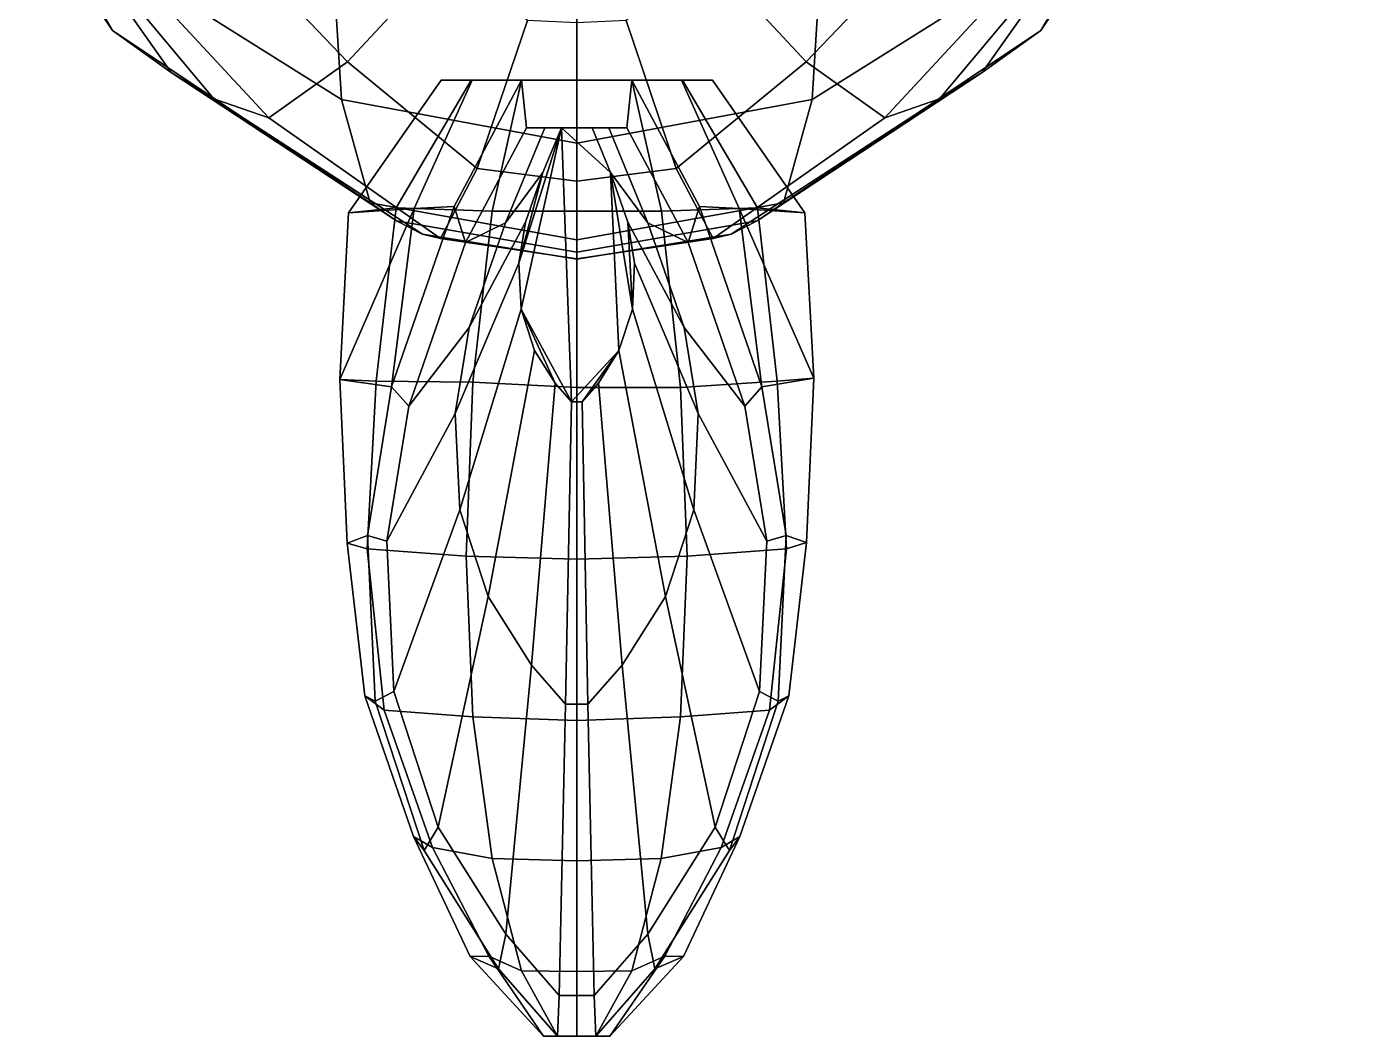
# Model space of a CAD drawing. Header units: metres. Extents: x -1.13 to 1.13, y -1.57 to 2.6.
# Drawn here: x -0.1654 to 0.237, y -1.5708 to -1.2674 of the extents above; entities that cross this region are included whole.
import ezdxf

# ---------------------------------------------------------------- set-up
doc = ezdxf.new("R2010")
doc.units = ezdxf.units.M
doc.layers.add('BEAK', color=7, linetype='CONTINUOUS')
doc.layers.add('HEAD', color=8, linetype='CONTINUOUS')

msp = doc.modelspace()

# ---------------------------------------------------------------- linework, layer by layer
at = {"layer": 'BEAK', "color": 7}
for points in [[(-0.068676, -1.32333, 0.694817), (-0.040837, -1.28339, 0.707987), (-0.031556, -1.28339, 0.668615), (-0.048916, -1.32203, 0.640775)], [(-0.054368, -1.32183, 0.751864), (-0.031822, -1.28339, 0.744166), (-0.040837, -1.28339, 0.707987), (-0.068676, -1.32333, 0.694817)], [(-0.025508, -1.32277, 0.77906), (-0.016676, -1.28339, 0.772478), (-0.031822, -1.28339, 0.744166), (-0.054368, -1.32183, 0.751864)], [(-0.016676, -1.28339, 0.619181), (-0.036924, -1.32144, 0.619181), (-0.048916, -1.32203, 0.640775), (-0.031556, -1.28339, 0.668615)], [(-0.040837, -1.28339, 0.707987), (-0.031822, -1.28339, 0.744166), (-0.031556, -1.28339, 0.668615)], [(-0.036924, -1.32144, 0.619181), (-0.016676, -1.28339, 0.619181), (-0.015141, -1.29772, 0.621278), (-0.033517, -1.33226, 0.621278)], [(-0.031822, -1.28339, 0.744166), (-0.016676, -1.28339, 0.772478), (-0.031556, -1.28339, 0.668615)], [(-0.016676, -1.28339, 0.619181), (-0.031556, -1.28339, 0.668615), (0.016528, -1.28339, 0.619181)], [(-0.016676, -1.28339, 0.772478), (0.016528, -1.28339, 0.619181), (-0.031556, -1.28339, 0.668615)], [(-0.000076, -1.32277, 0.78662), (-0.000074, -1.28339, 0.777242), (-0.016676, -1.28339, 0.772478), (-0.025508, -1.32277, 0.77906)], [(0.016528, -1.28339, 0.772478), (0.031407, -1.28339, 0.668615), (0.016528, -1.28339, 0.619181), (-0.016676, -1.28339, 0.772478)], [(-0.016676, -1.28339, 0.619181), (0.016528, -1.28339, 0.619181), (0.014992, -1.29772, 0.621278), (-0.015141, -1.29772, 0.621278)], [(-0.000074, -1.28339, 0.777242), (0.016528, -1.28339, 0.772478), (-0.016676, -1.28339, 0.772478)], [(-0.000074, -1.28339, 0.777242), (-0.000076, -1.32277, 0.78662), (0.025356, -1.32277, 0.77906), (0.016528, -1.28339, 0.772478)], [(0.016528, -1.28339, 0.619181), (0.036772, -1.32144, 0.619181), (0.033364, -1.33226, 0.621278), (0.014992, -1.29772, 0.621278)], [(0.016528, -1.28339, 0.772478), (0.025356, -1.32277, 0.77906), (0.054215, -1.32183, 0.751864), (0.031674, -1.28339, 0.744166)], [(0.036772, -1.32144, 0.619181), (0.016528, -1.28339, 0.619181), (0.031407, -1.28339, 0.668615), (0.048763, -1.32203, 0.640775)], [(0.031407, -1.28339, 0.668615), (0.016528, -1.28339, 0.772478), (0.031674, -1.28339, 0.744166)], [(0.040689, -1.28339, 0.707987), (0.068524, -1.32333, 0.694817), (0.048763, -1.32203, 0.640775), (0.031407, -1.28339, 0.668615)], [(0.040689, -1.28339, 0.707987), (0.031407, -1.28339, 0.668615), (0.031674, -1.28339, 0.744166)], [(0.031674, -1.28339, 0.744166), (0.054215, -1.32183, 0.751864), (0.068524, -1.32333, 0.694817), (0.040689, -1.28339, 0.707987)], [(-0.033517, -1.33226, 0.621278), (-0.015141, -1.29772, 0.621278), (-0.015141, -1.29772, 0.608695), (-0.033517, -1.33226, 0.608695)], [(-0.033517, -1.33226, 0.608695), (-0.015141, -1.29772, 0.608695), (-0.00971, -1.29772, 0.598047), (-0.021461, -1.32631, 0.598047)], [(-0.021461, -1.32631, 0.598047), (-0.00971, -1.29772, 0.598047), (-0.004664, -1.29772, 0.590106), (-0.010262, -1.31115, 0.590106)], [(-0.010262, -1.31115, 0.590106), (-0.004664, -1.29772, 0.590106), (-0.017473, -1.33847, 0.590106)], [(-0.017473, -1.33847, 0.590106), (-0.004664, -1.29772, 0.590106), (-0.016822, -1.35225, 0.590106)], [(-0.004664, -1.29772, 0.590106), (-0.001674, -1.38009, 0.590106), (-0.016822, -1.35225, 0.590106)], [(-0.004664, -1.29772, 0.590106), (-0.015141, -1.29772, 0.621278), (0.014992, -1.29772, 0.621278), (0.004515, -1.29772, 0.590106)], [(-0.00971, -1.29772, 0.598047), (-0.015141, -1.29772, 0.608695), (-0.004664, -1.29772, 0.590106)], [(-0.015141, -1.29772, 0.621278), (-0.004664, -1.29772, 0.590106), (-0.015141, -1.29772, 0.608695)], [(0.010111, -1.31115, 0.590106), (0.012613, -1.36467, 0.590106), (-0.001674, -1.38009, 0.590106), (-0.004664, -1.29772, 0.590106)], [(0.004515, -1.29772, 0.590106), (0.010111, -1.31115, 0.590106), (-0.004664, -1.29772, 0.590106)], [(0.00956, -1.29772, 0.598047), (0.021309, -1.32631, 0.598047), (0.010111, -1.31115, 0.590106), (0.004515, -1.29772, 0.590106)], [(0.00956, -1.29772, 0.598047), (0.004515, -1.29772, 0.590106), (0.014992, -1.29772, 0.608695)], [(0.004515, -1.29772, 0.590106), (0.014992, -1.29772, 0.621278), (0.014992, -1.29772, 0.608695)], [(0.014992, -1.29772, 0.608695), (0.033364, -1.33226, 0.608695), (0.021309, -1.32631, 0.598047), (0.00956, -1.29772, 0.598047)], [(0.014992, -1.29772, 0.621278), (0.033364, -1.33226, 0.621278), (0.033364, -1.33226, 0.608695), (0.014992, -1.29772, 0.608695)], [(-0.032392, -1.35776, 0.598047), (-0.021461, -1.32631, 0.598047), (-0.010262, -1.31115, 0.590106), (-0.015468, -1.32613, 0.590106)], [(-0.015468, -1.32613, 0.590106), (-0.010262, -1.31115, 0.590106), (-0.017473, -1.33847, 0.590106)], [(0.021309, -1.32631, 0.598047), (0.032236, -1.35776, 0.598047), (0.015315, -1.32613, 0.590106), (0.010111, -1.31115, 0.590106)], [(0.015315, -1.32613, 0.590106), (0.016666, -1.35225, 0.590106), (0.010111, -1.31115, 0.590106)], [(0.012613, -1.36467, 0.590106), (0.010111, -1.31115, 0.590106), (0.016666, -1.35225, 0.590106)], [(-0.060365, -1.37394, 0.733052), (-0.054368, -1.32183, 0.751864), (-0.068676, -1.32333, 0.694817), (-0.071353, -1.3734, 0.672431)], [(-0.048916, -1.32203, 0.640775), (-0.055758, -1.37563, 0.619181), (-0.071353, -1.3734, 0.672431)], [(-0.068676, -1.32333, 0.694817), (-0.048916, -1.32203, 0.640775), (-0.071353, -1.3734, 0.672431)], [(-0.031274, -1.37424, 0.767818), (-0.025508, -1.32277, 0.77906), (-0.054368, -1.32183, 0.751864), (-0.060365, -1.37394, 0.733052)], [(-0.036924, -1.32144, 0.619181), (-0.055758, -1.37563, 0.619181), (-0.048916, -1.32203, 0.640775)], [(-0.055758, -1.37563, 0.619181), (-0.036924, -1.32144, 0.619181), (-0.033517, -1.33226, 0.621278), (-0.050609, -1.38144, 0.621278)], [(-0.000079, -1.37582, 0.777536), (-0.000076, -1.32277, 0.78662), (-0.025508, -1.32277, 0.77906), (-0.031274, -1.37424, 0.767818)], [(-0.000076, -1.32277, 0.78662), (-0.000079, -1.37582, 0.777536), (0.031117, -1.37582, 0.767818), (0.025356, -1.32277, 0.77906)], [(0.025356, -1.32277, 0.77906), (0.031117, -1.37582, 0.767818), (0.060208, -1.37394, 0.733052), (0.054215, -1.32183, 0.751864)], [(0.036772, -1.32144, 0.619181), (0.055601, -1.37563, 0.619181), (0.050451, -1.38144, 0.621278), (0.033364, -1.33226, 0.621278)], [(0.048763, -1.32203, 0.640775), (0.055601, -1.37563, 0.619181), (0.036772, -1.32144, 0.619181)], [(0.071196, -1.373, 0.672431), (0.048763, -1.32203, 0.640775), (0.068524, -1.32333, 0.694817)], [(0.071196, -1.373, 0.672431), (0.055601, -1.37563, 0.619181), (0.048763, -1.32203, 0.640775)], [(0.054215, -1.32183, 0.751864), (0.060208, -1.37394, 0.733052), (0.071196, -1.373, 0.672431), (0.068524, -1.32333, 0.694817)], [(-0.050609, -1.38144, 0.608695), (-0.033517, -1.33226, 0.608695), (-0.021461, -1.32631, 0.598047), (-0.032392, -1.35776, 0.598047)], [(-0.036601, -1.38367, 0.598047), (-0.032392, -1.35776, 0.598047), (-0.015468, -1.32613, 0.590106), (-0.017473, -1.33847, 0.590106)], [(0.032236, -1.35776, 0.598047), (0.036443, -1.38367, 0.598047), (0.017319, -1.33847, 0.590106), (0.015315, -1.32613, 0.590106)], [(0.017319, -1.33847, 0.590106), (0.016666, -1.35225, 0.590106), (0.015315, -1.32613, 0.590106)], [(0.033364, -1.33226, 0.608695), (0.050451, -1.38144, 0.608695), (0.032236, -1.35776, 0.598047), (0.021309, -1.32631, 0.598047)], [(-0.050609, -1.38144, 0.621278), (-0.033517, -1.33226, 0.621278), (-0.033517, -1.33226, 0.608695), (-0.050609, -1.38144, 0.608695)], [(0.033364, -1.33226, 0.621278), (0.050451, -1.38144, 0.621278), (0.050451, -1.38144, 0.608695), (0.033364, -1.33226, 0.608695)], [(-0.035234, -1.4126, 0.598047), (-0.036601, -1.38367, 0.598047), (-0.017473, -1.33847, 0.590106), (-0.016822, -1.35225, 0.590106)], [(0.036443, -1.38367, 0.598047), (0.035072, -1.4126, 0.598047), (0.016666, -1.35225, 0.590106), (0.017319, -1.33847, 0.590106)], [(-0.026727, -1.43866, 0.598047), (-0.035234, -1.4126, 0.598047), (-0.016822, -1.35225, 0.590106), (-0.01277, -1.36467, 0.590106)], [(-0.01277, -1.36467, 0.590106), (-0.016822, -1.35225, 0.590106), (-0.006579, -1.37448, 0.590106)], [(-0.006579, -1.37448, 0.590106), (-0.016822, -1.35225, 0.590106), (-0.001674, -1.38009, 0.590106)], [(0.035072, -1.4126, 0.598047), (0.026563, -1.43866, 0.598047), (0.012613, -1.36467, 0.590106), (0.016666, -1.35225, 0.590106)], [(-0.057192, -1.42195, 0.608695), (-0.050609, -1.38144, 0.608695), (-0.032392, -1.35776, 0.598047), (-0.036601, -1.38367, 0.598047)], [(0.050451, -1.38144, 0.608695), (0.05703, -1.42195, 0.608695), (0.036443, -1.38367, 0.598047), (0.032236, -1.35776, 0.598047)], [(-0.013731, -1.45925, 0.598047), (-0.026727, -1.43866, 0.598047), (-0.01277, -1.36467, 0.590106), (-0.006579, -1.37448, 0.590106)], [(0.001516, -1.38009, 0.590106), (-0.001674, -1.38009, 0.590106), (0.012613, -1.36467, 0.590106)], [(0.006422, -1.37448, 0.590106), (0.001516, -1.38009, 0.590106), (0.012613, -1.36467, 0.590106)], [(0.026563, -1.43866, 0.598047), (0.013564, -1.45925, 0.598047), (0.006422, -1.37448, 0.590106), (0.012613, -1.36467, 0.590106)], [(-0.055758, -1.37563, 0.619181), (-0.063012, -1.42027, 0.619181), (-0.069117, -1.42258, 0.653457), (-0.071353, -1.3734, 0.672431)], [(-0.063103, -1.4243, 0.709377), (-0.060365, -1.37394, 0.733052), (-0.071353, -1.3734, 0.672431), (-0.069117, -1.42258, 0.653457)], [(-0.033279, -1.42651, 0.74596), (-0.031274, -1.37424, 0.767818), (-0.060365, -1.37394, 0.733052), (-0.063103, -1.4243, 0.709377)], [(-0.063012, -1.42027, 0.619181), (-0.055758, -1.37563, 0.619181), (-0.050609, -1.38144, 0.621278), (-0.057192, -1.42195, 0.621278)], [(-0.000082, -1.42745, 0.756423), (-0.000079, -1.37582, 0.777536), (-0.031274, -1.37424, 0.767818), (-0.033279, -1.42651, 0.74596)], [(-0.003433, -1.47104, 0.598047), (-0.013731, -1.45925, 0.598047), (-0.006579, -1.37448, 0.590106), (-0.001674, -1.38009, 0.590106)], [(-0.000079, -1.37582, 0.777536), (-0.000082, -1.42745, 0.756423), (0.033116, -1.42651, 0.74596), (0.031117, -1.37582, 0.767818)], [(0.013564, -1.45925, 0.598047), (0.003265, -1.47104, 0.598047), (0.001516, -1.38009, 0.590106), (0.006422, -1.37448, 0.590106)], [(0.031117, -1.37582, 0.767818), (0.033116, -1.42651, 0.74596), (0.06294, -1.4243, 0.709377), (0.060208, -1.37394, 0.733052)], [(0.055601, -1.37563, 0.619181), (0.062849, -1.42027, 0.619181), (0.05703, -1.42195, 0.621278), (0.050451, -1.38144, 0.621278)], [(0.062849, -1.42027, 0.619181), (0.055601, -1.37563, 0.619181), (0.071196, -1.373, 0.672431), (0.068954, -1.4224, 0.653457)], [(0.060208, -1.37394, 0.733052), (0.06294, -1.4243, 0.709377), (0.068954, -1.4224, 0.653457), (0.071196, -1.373, 0.672431)], [(0.003265, -1.47104, 0.598047), (-0.003433, -1.47104, 0.598047), (-0.001674, -1.38009, 0.590106), (0.001516, -1.38009, 0.590106)], [(-0.057192, -1.42195, 0.621278), (-0.050609, -1.38144, 0.621278), (-0.050609, -1.38144, 0.608695), (-0.057192, -1.42195, 0.608695)], [(-0.055054, -1.4672, 0.608695), (-0.057192, -1.42195, 0.608695), (-0.036601, -1.38367, 0.598047), (-0.035234, -1.4126, 0.598047)], [(0.05703, -1.42195, 0.608695), (0.054887, -1.4672, 0.608695), (0.035072, -1.4126, 0.598047), (0.036443, -1.38367, 0.598047)], [(0.050451, -1.38144, 0.621278), (0.05703, -1.42195, 0.621278), (0.05703, -1.42195, 0.608695), (0.050451, -1.38144, 0.608695)], [(-0.041752, -1.50795, 0.608695), (-0.055054, -1.4672, 0.608695), (-0.035234, -1.4126, 0.598047), (-0.026727, -1.43866, 0.598047)], [(0.054887, -1.4672, 0.608695), (0.04158, -1.50795, 0.608695), (0.026563, -1.43866, 0.598047), (0.035072, -1.4126, 0.598047)], [(-0.063012, -1.42027, 0.619181), (-0.060656, -1.47014, 0.619181), (-0.063799, -1.46847, 0.64466), (-0.069117, -1.42258, 0.653457)], [(-0.060656, -1.47014, 0.619181), (-0.063012, -1.42027, 0.619181), (-0.057192, -1.42195, 0.621278), (-0.055054, -1.4672, 0.621278)], [(0.062849, -1.42027, 0.619181), (0.060488, -1.47014, 0.619181), (0.054887, -1.4672, 0.621278), (0.05703, -1.42195, 0.621278)], [(0.060488, -1.47014, 0.619181), (0.062849, -1.42027, 0.619181), (0.068954, -1.4224, 0.653457), (0.063632, -1.46847, 0.64466)], [(-0.057988, -1.47284, 0.692893), (-0.063103, -1.4243, 0.709377), (-0.069117, -1.42258, 0.653457), (-0.063799, -1.46847, 0.64466)], [(-0.03128, -1.47479, 0.722479), (-0.033279, -1.42651, 0.74596), (-0.063103, -1.4243, 0.709377), (-0.057988, -1.47284, 0.692893)], [(-0.055054, -1.4672, 0.621278), (-0.057192, -1.42195, 0.621278), (-0.057192, -1.42195, 0.608695), (-0.055054, -1.4672, 0.608695)], [(0.033116, -1.42651, 0.74596), (0.031112, -1.47479, 0.722479), (0.05782, -1.47284, 0.692893), (0.06294, -1.4243, 0.709377)], [(0.05703, -1.42195, 0.621278), (0.054887, -1.4672, 0.621278), (0.054887, -1.4672, 0.608695), (0.05703, -1.42195, 0.608695)], [(0.06294, -1.4243, 0.709377), (0.05782, -1.47284, 0.692893), (0.063632, -1.46847, 0.64466), (0.068954, -1.4224, 0.653457)], [(-0.000084, -1.47593, 0.733214), (-0.000082, -1.42745, 0.756423), (-0.033279, -1.42651, 0.74596), (-0.03128, -1.47479, 0.722479)], [(-0.000082, -1.42745, 0.756423), (-0.000084, -1.47593, 0.733214), (0.031112, -1.47479, 0.722479), (0.033116, -1.42651, 0.74596)], [(-0.021428, -1.54015, 0.608695), (-0.041752, -1.50795, 0.608695), (-0.026727, -1.43866, 0.598047), (-0.013731, -1.45925, 0.598047)], [(0.04158, -1.50795, 0.608695), (0.021253, -1.54015, 0.608695), (0.013564, -1.45925, 0.598047), (0.026563, -1.43866, 0.598047)], [(-0.005325, -1.55858, 0.608695), (-0.021428, -1.54015, 0.608695), (-0.013731, -1.45925, 0.598047), (-0.003433, -1.47104, 0.598047)], [(0.021253, -1.54015, 0.608695), (0.005148, -1.55858, 0.608695), (0.003265, -1.47104, 0.598047), (0.013564, -1.45925, 0.598047)], [(-0.060656, -1.47014, 0.619181), (-0.045998, -1.51503, 0.619181), (-0.049118, -1.51078, 0.63872), (-0.063799, -1.46847, 0.64466)], [(-0.043479, -1.5141, 0.671109), (-0.057988, -1.47284, 0.692893), (-0.063799, -1.46847, 0.64466), (-0.049118, -1.51078, 0.63872)], [(-0.045998, -1.51503, 0.619181), (-0.060656, -1.47014, 0.619181), (-0.055054, -1.4672, 0.621278), (-0.041752, -1.50795, 0.621278)], [(-0.041752, -1.50795, 0.621278), (-0.055054, -1.4672, 0.621278), (-0.055054, -1.4672, 0.608695), (-0.041752, -1.50795, 0.608695)], [(0.060488, -1.47014, 0.619181), (0.045826, -1.51503, 0.619181), (0.04158, -1.50795, 0.621278), (0.054887, -1.4672, 0.621278)], [(0.054887, -1.4672, 0.621278), (0.04158, -1.50795, 0.621278), (0.04158, -1.50795, 0.608695), (0.054887, -1.4672, 0.608695)], [(0.05782, -1.47284, 0.692893), (0.043306, -1.5141, 0.671109), (0.048946, -1.51078, 0.63872), (0.063632, -1.46847, 0.64466)], [(0.045826, -1.51503, 0.619181), (0.060488, -1.47014, 0.619181), (0.063632, -1.46847, 0.64466), (0.048946, -1.51078, 0.63872)], [(0.005148, -1.55858, 0.608695), (-0.005325, -1.55858, 0.608695), (-0.003433, -1.47104, 0.598047), (0.003265, -1.47104, 0.598047)], [(-0.025519, -1.51737, 0.69718), (-0.03128, -1.47479, 0.722479), (-0.057988, -1.47284, 0.692893), (-0.043479, -1.5141, 0.671109)], [(-0.000086, -1.51809, 0.705668), (-0.000084, -1.47593, 0.733214), (-0.03128, -1.47479, 0.722479), (-0.025519, -1.51737, 0.69718)], [(-0.000084, -1.47593, 0.733214), (-0.000086, -1.51809, 0.705668), (0.025346, -1.51737, 0.69718), (0.031112, -1.47479, 0.722479)], [(0.031112, -1.47479, 0.722479), (0.025346, -1.51737, 0.69718), (0.043306, -1.5141, 0.671109), (0.05782, -1.47284, 0.692893)], [(-0.023604, -1.55052, 0.619181), (-0.045998, -1.51503, 0.619181), (-0.041752, -1.50795, 0.621278), (-0.021428, -1.54015, 0.621278)], [(-0.021428, -1.54015, 0.621278), (-0.041752, -1.50795, 0.621278), (-0.041752, -1.50795, 0.608695), (-0.021428, -1.54015, 0.608695)], [(0.045826, -1.51503, 0.619181), (0.023428, -1.55052, 0.619181), (0.021253, -1.54015, 0.621278), (0.04158, -1.50795, 0.621278)], [(0.04158, -1.50795, 0.621278), (0.021253, -1.54015, 0.621278), (0.021253, -1.54015, 0.608695), (0.04158, -1.50795, 0.608695)], [(-0.045998, -1.51503, 0.619181), (-0.023604, -1.55052, 0.619181), (-0.032171, -1.54682, 0.633514), (-0.049118, -1.51078, 0.63872)], [(-0.026548, -1.5468, 0.654399), (-0.043479, -1.5141, 0.671109), (-0.049118, -1.51078, 0.63872), (-0.032171, -1.54682, 0.633514)], [(0.023428, -1.55052, 0.619181), (0.045826, -1.51503, 0.619181), (0.048946, -1.51078, 0.63872), (0.031996, -1.54682, 0.633514)], [(0.043306, -1.5141, 0.671109), (0.026373, -1.5468, 0.654399), (0.031996, -1.54682, 0.633514), (0.048946, -1.51078, 0.63872)], [(-0.016689, -1.55121, 0.671183), (-0.025519, -1.51737, 0.69718), (-0.043479, -1.5141, 0.671109), (-0.026548, -1.5468, 0.654399)], [(0.025346, -1.51737, 0.69718), (0.016512, -1.55121, 0.671183), (0.026373, -1.5468, 0.654399), (0.043306, -1.5141, 0.671109)], [(-0.000088, -1.55139, 0.675853), (-0.000086, -1.51809, 0.705668), (-0.025519, -1.51737, 0.69718), (-0.016689, -1.55121, 0.671183)], [(-0.000086, -1.51809, 0.705668), (-0.000088, -1.55139, 0.675853), (0.016512, -1.55121, 0.671183), (0.025346, -1.51737, 0.69718)], [(-0.005859, -1.57082, 0.619181), (-0.023604, -1.55052, 0.619181), (-0.021428, -1.54015, 0.621278), (-0.005325, -1.55858, 0.621278)], [(-0.005325, -1.55858, 0.621278), (-0.021428, -1.54015, 0.621278), (-0.021428, -1.54015, 0.608695), (-0.005325, -1.55858, 0.608695)], [(0.023428, -1.55052, 0.619181), (0.005681, -1.57082, 0.619181), (0.005148, -1.55858, 0.621278), (0.021253, -1.54015, 0.621278)], [(0.021253, -1.54015, 0.621278), (0.005148, -1.55858, 0.621278), (0.005148, -1.55858, 0.608695), (0.021253, -1.54015, 0.608695)], [(-0.010078, -1.57082, 0.641103), (-0.026548, -1.5468, 0.654399), (-0.032171, -1.54682, 0.633514), (-0.010078, -1.57082, 0.627155)], [(-0.023604, -1.55052, 0.619181), (-0.005859, -1.57082, 0.619181), (-0.010078, -1.57082, 0.627155), (-0.032171, -1.54682, 0.633514)], [(-0.005859, -1.57082, 0.646256), (-0.016689, -1.55121, 0.671183), (-0.026548, -1.5468, 0.654399), (-0.010078, -1.57082, 0.641103)], [(0.016512, -1.55121, 0.671183), (0.005681, -1.57082, 0.646256), (0.0099, -1.57082, 0.641103), (0.026373, -1.5468, 0.654399)], [(0.005681, -1.57082, 0.619181), (0.023428, -1.55052, 0.619181), (0.031996, -1.54682, 0.633514), (0.0099, -1.57082, 0.627155)], [(0.026373, -1.5468, 0.654399), (0.0099, -1.57082, 0.641103), (0.0099, -1.57082, 0.627155), (0.031996, -1.54682, 0.633514)], [(-0.000089, -1.57082, 0.646837), (-0.000088, -1.55139, 0.675853), (-0.016689, -1.55121, 0.671183), (-0.005859, -1.57082, 0.646256)], [(-0.000088, -1.55139, 0.675853), (-0.000089, -1.57082, 0.646837), (0.005681, -1.57082, 0.646256), (0.016512, -1.55121, 0.671183)], [(0.005681, -1.57082, 0.619181), (-0.005859, -1.57082, 0.619181), (-0.005325, -1.55858, 0.621278), (0.005148, -1.55858, 0.621278)], [(0.005148, -1.55858, 0.621278), (-0.005325, -1.55858, 0.621278), (-0.005325, -1.55858, 0.608695), (0.005148, -1.55858, 0.608695)], [(-0.005859, -1.57082, 0.619181), (0.0099, -1.57082, 0.641103), (-0.000089, -1.57082, 0.646837), (-0.010078, -1.57082, 0.627155)], [(-0.010078, -1.57082, 0.641103), (-0.010078, -1.57082, 0.627155), (-0.005859, -1.57082, 0.646256)], [(-0.010078, -1.57082, 0.627155), (-0.000089, -1.57082, 0.646837), (-0.005859, -1.57082, 0.646256)], [(0.005681, -1.57082, 0.619181), (0.0099, -1.57082, 0.627155), (-0.005859, -1.57082, 0.619181)], [(0.0099, -1.57082, 0.641103), (-0.005859, -1.57082, 0.619181), (0.0099, -1.57082, 0.627155)], [(0.005681, -1.57082, 0.646256), (-0.000089, -1.57082, 0.646837), (0.0099, -1.57082, 0.641103)]]:
    msp.add_3dface(points, dxfattribs=at)
at = {"layer": 'HEAD', "color": 8}
for points in [[(-0.160623, -1.23282, 0.574579), (-0.17834, -1.13047, 0.404255), (-0.07719, -1.18643, 0.344901), (-0.070852, -1.28925, 0.529555)], [(0.178209, -1.13049, 0.404255), (0.16048, -1.23284, 0.574578), (0.070704, -1.28925, 0.529555), (0.077052, -1.18643, 0.344901)], [(-0.200754, -1.1766, 0.765197), (-0.23709, -1.13212, 0.643176), (-0.160623, -1.23282, 0.574579), (-0.139604, -1.2685, 0.702813)], [(0.236957, -1.13214, 0.643176), (0.200617, -1.17662, 0.765197), (0.139457, -1.26852, 0.702813), (0.16048, -1.23284, 0.574578)], [(-0.176543, -1.20388, 0.854076), (-0.200754, -1.1766, 0.765197), (-0.139604, -1.2685, 0.702813), (-0.121985, -1.28114, 0.798923)], [(0.200617, -1.17662, 0.765197), (0.176404, -1.2039, 0.854076), (0.121838, -1.28116, 0.798923), (0.139457, -1.26852, 0.702813)], [(-0.070852, -1.28925, 0.529555), (-0.07719, -1.18643, 0.344901), (-0.00007, -1.20012, 0.335188), (-0.000075, -1.30234, 0.520585)], [(0.077052, -1.18643, 0.344901), (0.070704, -1.28925, 0.529555), (-0.000075, -1.30234, 0.520585), (-0.00007, -1.20012, 0.335188)], [(-0.161397, -1.22646, 0.919098), (-0.176543, -1.20388, 0.854076), (-0.121985, -1.28114, 0.798923), (-0.109161, -1.28901, 0.871068)], [(0.176404, -1.2039, 0.854076), (0.161254, -1.22648, 0.919098), (0.109012, -1.28903, 0.871068), (0.121838, -1.28116, 0.798923)], [(-0.062716, -1.21861, 1.06543), (-0.111884, -1.23306, 1.02122), (-0.069034, -1.27791, 0.990764), (-0.039543, -1.24626, 1.0465)], [(0.111741, -1.23308, 1.02122), (0.062575, -1.21861, 1.06543), (0.039399, -1.24626, 1.0465), (0.068887, -1.27791, 0.990764)], [(-0.142631, -1.24078, 0.971844), (-0.161397, -1.22646, 0.919098), (-0.109161, -1.28901, 0.871068), (-0.09266, -1.29473, 0.931543)], [(0.161254, -1.22648, 0.919098), (0.142488, -1.2408, 0.971844), (0.092511, -1.29474, 0.931543), (0.109012, -1.28903, 0.871068)], [(-0.139604, -1.2685, 0.702813), (-0.160623, -1.23282, 0.574579), (-0.070852, -1.28925, 0.529555), (-0.062188, -1.32029, 0.661941)], [(-0.111884, -1.23306, 1.02122), (-0.142631, -1.24078, 0.971844), (-0.09266, -1.29473, 0.931543), (-0.069034, -1.27791, 0.990764)], [(0.16048, -1.23284, 0.574578), (0.139457, -1.26852, 0.702813), (0.062036, -1.32029, 0.661941), (0.070704, -1.28925, 0.529555)], [(0.142488, -1.2408, 0.971844), (0.111741, -1.23308, 1.02122), (0.068887, -1.27791, 0.990764), (0.092511, -1.29474, 0.931543)], [(-0.039543, -1.24626, 1.0465), (-0.069034, -1.27791, 0.990764), (-0.029981, -1.30999, 0.970854), (-0.014919, -1.26553, 1.03414)], [(0.068887, -1.27791, 0.990764), (0.039399, -1.24626, 1.0465), (0.014773, -1.26553, 1.03414), (0.02983, -1.30999, 0.970854)], [(-0.014919, -1.26553, 1.03414), (-0.029981, -1.30999, 0.970854), (-0.000076, -1.31374, 0.968384), (-0.000073, -1.26623, 1.03371)], [(0.02983, -1.30999, 0.970854), (0.014773, -1.26553, 1.03414), (-0.000073, -1.26623, 1.03371), (-0.000076, -1.31374, 0.968384)], [(-0.121985, -1.28114, 0.798923), (-0.139604, -1.2685, 0.702813), (-0.062188, -1.32029, 0.661941), (-0.054271, -1.32574, 0.76283)], [(0.139457, -1.26852, 0.702813), (0.121838, -1.28116, 0.798923), (0.054118, -1.32574, 0.76283), (0.062036, -1.32029, 0.661941)], [(-0.069034, -1.27791, 0.990764), (-0.09266, -1.29473, 0.931543), (-0.041051, -1.33103, 0.90518), (-0.029981, -1.30999, 0.970854)], [(0.092511, -1.29474, 0.931543), (0.068887, -1.27791, 0.990764), (0.02983, -1.30999, 0.970854), (0.040898, -1.33103, 0.90518)], [(-0.109161, -1.28901, 0.871068), (-0.121985, -1.28114, 0.798923), (-0.054271, -1.32574, 0.76283), (-0.046449, -1.32969, 0.839639)], [(0.121838, -1.28116, 0.798923), (0.109012, -1.28903, 0.871068), (0.046296, -1.32969, 0.839639), (0.054118, -1.32574, 0.76283)], [(-0.09266, -1.29473, 0.931543), (-0.109161, -1.28901, 0.871068), (-0.046449, -1.32969, 0.839639), (-0.041051, -1.33103, 0.90518)], [(-0.062188, -1.32029, 0.661941), (-0.070852, -1.28925, 0.529555), (-0.000075, -1.30234, 0.520585), (-0.000077, -1.33144, 0.654362)], [(0.070704, -1.28925, 0.529555), (0.062036, -1.32029, 0.661941), (-0.000077, -1.33144, 0.654362), (-0.000075, -1.30234, 0.520585)], [(0.109012, -1.28903, 0.871068), (0.092511, -1.29474, 0.931543), (0.040898, -1.33103, 0.90518), (0.046296, -1.32969, 0.839639)], [(-0.029981, -1.30999, 0.970854), (-0.041051, -1.33103, 0.90518), (-0.000077, -1.33708, 0.901159), (-0.000076, -1.31374, 0.968384)], [(0.040898, -1.33103, 0.90518), (0.02983, -1.30999, 0.970854), (-0.000076, -1.31374, 0.968384), (-0.000077, -1.33708, 0.901159)], [(-0.054271, -1.32574, 0.76283), (-0.062188, -1.32029, 0.661941), (-0.000077, -1.33144, 0.654362), (-0.000077, -1.3351, 0.756497)], [(0.062036, -1.32029, 0.661941), (0.054118, -1.32574, 0.76283), (-0.000077, -1.3351, 0.756497), (-0.000077, -1.33144, 0.654362)], [(-0.046449, -1.32969, 0.839639), (-0.054271, -1.32574, 0.76283), (-0.000077, -1.3351, 0.756497), (-0.000077, -1.33719, 0.834517)], [(0.054118, -1.32574, 0.76283), (0.046296, -1.32969, 0.839639), (-0.000077, -1.33719, 0.834517), (-0.000077, -1.3351, 0.756497)], [(-0.041051, -1.33103, 0.90518), (-0.046449, -1.32969, 0.839639), (-0.000077, -1.33719, 0.834517), (-0.000077, -1.33708, 0.901159)], [(0.046296, -1.32969, 0.839639), (0.040898, -1.33103, 0.90518), (-0.000077, -1.33708, 0.901159), (-0.000077, -1.33719, 0.834517)]]:
    msp.add_3dface(points, dxfattribs=at)

doc.saveas('drawing.dxf')
